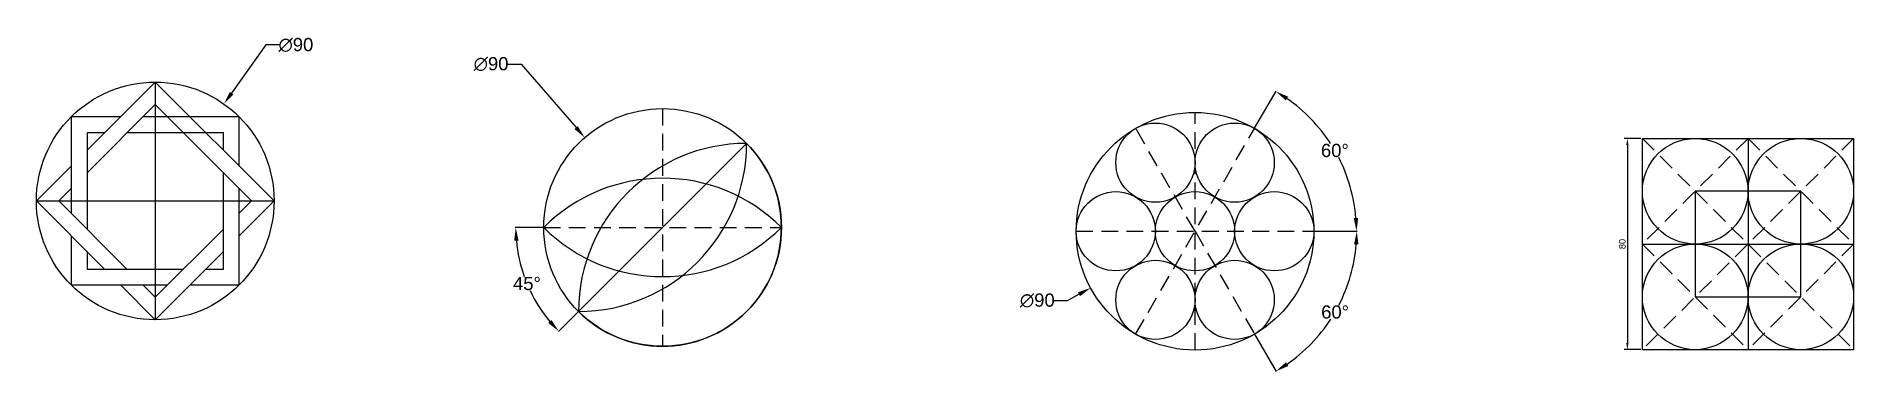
# Model space of a CAD drawing. Header units: millimetres. Extents: x 2681 to 3369, y 1644 to 1771.
import ezdxf

# ---------------------------------------------------------------- set-up
doc = ezdxf.new("R2010")
doc.units = ezdxf.units.MM
doc.linetypes.add('DASHED2', pattern=[9.525, 6.35, -3.175])
doc.layers.add('Construction', color=7, linetype='DASHED2', plot=False)
doc.styles.get("Standard").update_dxf_attribs({"font": 'arial.ttf'})
doc.dimstyles.new('Copy of Standard', dxfattribs={"dimtxt": 5, "dimasz": 5, "dimexe": 0.18, "dimexo": 0.0625, "dimgap": 0.09, "dimtad": 0, "dimtih": 1, "dimtoh": 1, "dimdec": 0, "dimzin": 0, "dimdsep": 46, "dimtxsty": 'Standard', "dimcen": 0.09, "dimclrd": 256, "dimclrt": 256, "dimadec": 0, "dimazin": 0, "dimtfac": 1, "dimtdec": 0, "dimtofl": 0, "dimtmove": 0, "dimatfit": 3, "dimfxl": 1, "dimtolj": 1, "dimtzin": 0, "dimlwd": -1, "dimarcsym": 0})
doc.dimstyles.new('ISO-25', dxfattribs={"dimtxt": 2.5, "dimasz": 2.5, "dimexe": 1.25, "dimexo": 0.625, "dimtad": 1, "dimtxsty": 'Standard', "dimcen": 2.5, "dimadec": 0, "dimazin": 0, "dimtfac": 1, "dimtmove": 0, "dimatfit": 3, "dimfxl": 1, "dimarcsym": 0})

# ---------------------------------------------------------------- blocks, each defined once
blk = doc.blocks.new('*D1')
at = {"color": 0, "lineweight": -2, "transparency": 16777216}
for p, q in [((3288.84, 1732.21), (3282.53, 1732.21)), ((3283.78, 1729.71), (3283.78, 1654.71)), ((3288.84, 1652.21), (3282.53, 1652.21))]:
    blk.add_line(p, q, dxfattribs=at)
at = {"color": 0, "transparency": 16777216}
for points in [[(3283.37, 1729.71), (3284.2, 1729.71), (3283.78, 1732.21)], [(3283.37, 1654.71), (3284.2, 1654.71), (3283.78, 1652.21)]]:
    blk.add_solid(points, dxfattribs=at)
at = {"layer": 'Defpoints', "color": 0, "transparency": 16777216}
for p in [(3289.46, 1732.21), (3283.78, 1652.21), (3289.46, 1652.21)]:
    blk.add_point(p, dxfattribs=at)
at = {"color": 0, "transparency": 16777216, "insert": (3281.88, 1692.21), "char_height": 2.5, "attachment_point": 5, "rotation": 90}
blk.add_mtext('80', dxfattribs=at)
blk = doc.blocks.new('*D4')
at = {"transparency": 16777216}
for p, q in [((2859.95, 1760.36), (2864.95, 1760.36)), ((2864.95, 1760.36), (2885.78, 1736.3))]:
    blk.add_line(p, q, dxfattribs=at)
at = {"color": 0, "lineweight": -2, "transparency": 16777216}
for p, q in [((2918.41, 1698.5), (2918.59, 1698.5)), ((2918.5, 1698.41), (2918.5, 1698.59))]:
    blk.add_line(p, q, dxfattribs=at)
at = {"transparency": 16777216}
blk.add_solid([(2886.41, 1736.84), (2885.15, 1735.75), (2889.05, 1732.52)], dxfattribs=at)
at = {"layer": 'Defpoints', "color": 0, "transparency": 16777216}
for p in [(2889.05, 1732.52), (2947.95, 1664.47)]:
    blk.add_point(p, dxfattribs=at)
at = {"transparency": 16777216, "insert": (2853.56, 1760.36), "char_height": 5, "attachment_point": 5}
blk.add_mtext('\\A1;∅90', dxfattribs=at)
blk = doc.blocks.new('*D5')
at = {"color": 0, "lineweight": -2, "transparency": 16777216}
for p, q in [((2873.44, 1698.5), (2862.74, 1698.5)), ((2886.64, 1666.63), (2879.08, 1659.07))]:
    blk.add_line(p, q, dxfattribs=at)
at = {"transparency": 16777216}
for start, end in [(185.15628, 199.5917), (205.47084, 219.84372)]:
    blk.add_arc((2918.5, 1698.5), 55.58, start, end, dxfattribs=at)
for points in [[(2862.32, 1693.46), (2863.98, 1693.54), (2862.92, 1698.5)], [(2876.44, 1663.45), (2875.21, 1662.33), (2879.2, 1659.2)]]:
    blk.add_solid(points, dxfattribs=at)
at = {"layer": 'Defpoints', "color": 0, "transparency": 16777216}
for p in [(2950.32, 1730.32), (2873.5, 1698.5), (2963.5, 1698.5), (2864.82, 1684.11), (2886.68, 1666.68)]:
    blk.add_point(p, dxfattribs=at)
at = {"transparency": 16777216, "insert": (2867.15, 1677.23), "char_height": 5, "attachment_point": 5}
blk.add_mtext('\\A1;45°', dxfattribs=at)
blk = doc.blocks.new('*D7')
at = {"color": 0, "lineweight": -2, "transparency": 16777216}
for p, q in [((3142.64, 1736.08), (3150.76, 1750.16)), ((3165.17, 1697.06), (3181.42, 1697.06))]:
    blk.add_line(p, q, dxfattribs=at)
at = {"transparency": 16777216}
for start, end in [(32.90398, 55.31239), (4.68761, 27.1787)]:
    blk.add_arc((3120.1, 1697.06), 61.13, start, end, dxfattribs=at)
for points in [[(3154.45, 1746.62), (3155.34, 1748.03), (3150.67, 1750)], [(3181.86, 1702.09), (3180.2, 1702.02), (3181.24, 1697.06)]]:
    blk.add_solid(points, dxfattribs=at)
at = {"layer": 'Defpoints', "color": 0, "transparency": 16777216}
for p in [(3142.6, 1736.03), (3177.55, 1717.97), (3127.6, 1710.05), (3135.1, 1697.06), (3165.1, 1697.06)]:
    blk.add_point(p, dxfattribs=at)
at = {"transparency": 16777216, "insert": (3173.05, 1727.62), "char_height": 5, "attachment_point": 5}
blk.add_mtext('\\A1;60°', dxfattribs=at)
blk = doc.blocks.new('*D8')
at = {"color": 0, "lineweight": -2, "transparency": 16777216}
for p, q in [((3165.17, 1697.06), (3181.52, 1697.06)), ((3142.64, 1658.03), (3150.81, 1643.88))]:
    blk.add_line(p, q, dxfattribs=at)
at = {"transparency": 16777216}
for start, end in [(332.81676, 355.32004), (304.67996, 327.10084)]:
    blk.add_arc((3120.1, 1697.06), 61.23, start, end, dxfattribs=at)
for points in [[(3180.3, 1692.1), (3181.96, 1692.03), (3181.34, 1697.06)], [(3155.39, 1646), (3154.5, 1647.41), (3150.72, 1644.03)]]:
    blk.add_solid(points, dxfattribs=at)
at = {"layer": 'Defpoints', "color": 0, "transparency": 16777216}
for p in [(3135.1, 1697.06), (3165.1, 1697.06), (3127.6, 1684.07), (3142.6, 1658.09), (3167.01, 1657.7)]:
    blk.add_point(p, dxfattribs=at)
at = {"transparency": 16777216, "insert": (3173.13, 1666.44), "char_height": 5, "attachment_point": 5}
blk.add_mtext('\\A1;60°', dxfattribs=at)
blk = doc.blocks.new('*D9')
at = {"color": 0, "lineweight": -2, "transparency": 16777216}
for p, q in [((3120.01, 1697.06), (3120.19, 1697.06)), ((3120.1, 1696.97), (3120.1, 1697.15))]:
    blk.add_line(p, q, dxfattribs=at)
at = {"transparency": 16777216}
for p, q in [((3071.77, 1670.82), (3076.16, 1673.21)), ((3066.77, 1670.82), (3071.77, 1670.82))]:
    blk.add_line(p, q, dxfattribs=at)
blk.add_solid([(3075.76, 1673.94), (3076.56, 1672.47), (3080.55, 1675.59)], dxfattribs=at)
at = {"layer": 'Defpoints', "color": 0, "transparency": 16777216}
for p in [(3159.65, 1718.53), (3080.55, 1675.59)]:
    blk.add_point(p, dxfattribs=at)
at = {"transparency": 16777216, "insert": (3060.38, 1670.82), "char_height": 5, "attachment_point": 5}
blk.add_mtext('\\A1;∅90', dxfattribs=at)
blk = doc.blocks.new('*D10')
at = {"transparency": 16777216}
for p, q in [((2768.3, 1767.6), (2755.34, 1749.33)), ((2773.3, 1767.6), (2768.3, 1767.6))]:
    blk.add_line(p, q, dxfattribs=at)
at = {"color": 0, "lineweight": -2, "transparency": 16777216}
for p, q in [((2726.31, 1708.55), (2726.49, 1708.55)), ((2726.4, 1708.46), (2726.4, 1708.64))]:
    blk.add_line(p, q, dxfattribs=at)
at = {"transparency": 16777216}
blk.add_solid([(2754.66, 1749.81), (2756.02, 1748.84), (2752.44, 1745.25)], dxfattribs=at)
at = {"layer": 'Defpoints', "color": 0, "transparency": 16777216}
for p in [(2752.44, 1745.25), (2700.36, 1671.85)]:
    blk.add_point(p, dxfattribs=at)
at = {"transparency": 16777216, "insert": (2779.68, 1767.6), "char_height": 5, "attachment_point": 5}
blk.add_mtext('\\A1;∅90', dxfattribs=at)

msp = doc.modelspace()

# ---------------------------------------------------------------- linework, layer by layer
for p, q in [((2726.403, 1753.549), (2700.583, 1727.729)), ((2726.403, 1753.549), (2726.403, 1663.549)), ((2771.403, 1708.549), (2726.403, 1753.549)), ((2726.403, 1745.063), (2700.583, 1719.243)), ((2762.918, 1708.549), (2726.403, 1745.063)), ((2694.583, 1740.368), (2694.583, 1703.854)), ((2713.223, 1740.368), (2694.583, 1740.368)), ((2700.583, 1734.368), (2700.583, 1697.854)), ((2707.223, 1734.368), (2700.583, 1734.368)), ((2752.223, 1734.368), (2715.708, 1734.368)), ((2758.223, 1740.368), (2721.708, 1740.368)), ((2752.223, 1727.729), (2752.223, 1734.368)), ((2758.223, 1721.729), (2758.223, 1740.368)), ((2950.322, 1730.316), (2886.682, 1666.677)), ((3329.462, 1732.207), (3329.462, 1652.207)), ((2694.583, 1721.729), (2681.403, 1708.549)), ((2752.223, 1682.729), (2752.223, 1719.243)), ((2681.403, 1708.549), (2771.403, 1708.549)), ((2681.403, 1708.549), (2707.223, 1682.729)), ((2694.583, 1713.243), (2689.888, 1708.549)), ((2689.888, 1708.549), (2715.708, 1682.729)), ((2758.223, 1676.729), (2758.223, 1713.243)), ((2758.223, 1703.854), (2762.918, 1708.549)), ((2758.223, 1695.368), (2771.403, 1708.549)), ((2694.583, 1695.368), (2694.583, 1676.729)), ((2726.403, 1672.034), (2752.223, 1697.854)), ((3120.104, 1697.059), (3120.104, 1697.059)), ((3120.104, 1697.059), (3120.104, 1697.059)), ((2700.583, 1689.368), (2700.583, 1682.729)), ((2726.403, 1663.549), (2752.223, 1689.368)), ((3289.462, 1692.207), (3369.462, 1692.207)), ((2700.583, 1682.729), (2737.098, 1682.729)), ((2745.583, 1682.729), (2752.223, 1682.729)), ((2694.583, 1676.729), (2731.098, 1676.729)), ((2713.223, 1676.729), (2726.403, 1663.549)), ((2721.708, 1676.729), (2726.403, 1672.034)), ((2739.583, 1676.729), (2758.223, 1676.729))]:
    msp.add_line(p, q)
at = {"linetype": 'DASHED2'}
for p, q in [((3120.104, 1652.059), (3120.104, 1742.059)), ((3097.604, 1658.088), (3142.604, 1736.03)), ((3120.104, 1697.059), (3097.604, 1736.03)), ((3329.462, 1732.207), (3289.462, 1692.207)), ((3289.462, 1732.207), (3369.462, 1652.207)), ((3369.462, 1732.207), (3289.462, 1652.207)), ((3329.462, 1732.207), (3369.462, 1692.207)), ((3075.104, 1697.059), (3165.104, 1697.059)), ((3120.104, 1697.059), (3142.604, 1658.088)), ((3289.462, 1692.207), (3329.462, 1652.207)), ((3369.462, 1692.207), (3329.462, 1652.207))]:
    msp.add_line(p, q, dxfattribs=at)
for points in [[(3289.462, 1732.207), (3369.462, 1732.207), (3369.462, 1652.207), (3289.462, 1652.207)], [(3309.462, 1672.207), (3349.462, 1672.207), (3349.462, 1712.207), (3309.462, 1712.207)]]:
    msp.add_lwpolyline(points, close=True)
for centre, radius in [((2726.403, 1708.549), 45), ((2918.502, 1698.496), 45), ((3120.104, 1697.059), 45), ((3105.104, 1723.04), 15), ((3135.104, 1723.04), 15), ((3309.462, 1712.207), 20), ((3349.462, 1712.207), 20), ((3090.104, 1697.059), 15), ((3120.104, 1697.059), 15), ((3150.104, 1697.059), 15), ((3105.104, 1671.078), 15), ((3135.104, 1671.078), 15), ((3309.462, 1672.207), 20), ((3349.462, 1672.207), 20)]:
    msp.add_circle(centre, radius)
for centre, radius, start, end in [((2918.502, 1698.496), 45, 225, 45), ((2918.502, 1698.496), 45, 225, 45), ((2918.502, 1698.496), 45, 225, 45), ((2886.682, 1730.316), 63.64, 270, 0), ((2950.322, 1666.677), 63.64, 90, 180), ((2918.502, 1653.496), 63.64, 45, 135), ((2918.502, 1743.496), 63.64, 225, 315), ((2918.502, 1698.496), 45, 225, 270), ((2918.502, 1698.496), 45, 225, 270)]:
    msp.add_arc(centre, radius, start, end)
at = {"layer": 'Construction'}
for p, q in [((2918.502, 1743.496), (2918.502, 1653.496)), ((2873.502, 1698.496), (2963.502, 1698.496))]:
    msp.add_line(p, q, dxfattribs=at)

# ---------------------------------------------------------------- dimensions: what is measured, and where the dimension line sits
for p1, p2, picture, middle in [((2700.362, 1671.849), (2752.444, 1745.248), '*D10', (2779.684, 1767.597)), ((2947.955, 1664.474), (2889.05, 1732.519), '*D4', (2853.562, 1760.364)), ((3159.654, 1718.526), (3080.554, 1675.592), '*D9', (3060.383, 1670.822))]:
    dim = msp.add_diameter_dim_2p(p1=p1, p2=p2, dimstyle='Copy of Standard')
    dim.commit()
    dim.dimension.update_dxf_attribs({"geometry": picture, "text_midpoint": middle, "dimtype": 163})
for base, line1, line2, picture, middle in [((3177.549, 1717.967), ((3135.104, 1697.059), (3165.104, 1697.059)), ((3127.604, 1710.05), (3142.604, 1736.03)), '*D7', (3173.045, 1727.625)), ((2864.818, 1684.112), ((2950.322, 1730.316), (2886.682, 1666.677)), ((2873.502, 1698.496), (2963.502, 1698.496)), '*D5', (2867.155, 1677.228)), ((3167.01, 1657.701), ((3127.604, 1684.069), (3142.604, 1658.088)), ((3135.104, 1697.059), (3165.104, 1697.059)), '*D8', (3173.132, 1666.444))]:
    dim = msp.add_angular_dim_2l(base=base, line1=line1, line2=line2, dimstyle='Copy of Standard')
    dim.commit()
    dim.dimension.update_dxf_attribs({"geometry": picture, "text_midpoint": middle})
dim = msp.add_linear_dim(base=(3283.783, 1652.207), p1=(3289.462, 1732.207), p2=(3289.462, 1652.207), angle=90, dimstyle='ISO-25')
dim.commit()
dim.dimension.update_dxf_attribs({"geometry": '*D1', "text_midpoint": (3281.882, 1692.207)})

doc.saveas('drawing.dxf')
